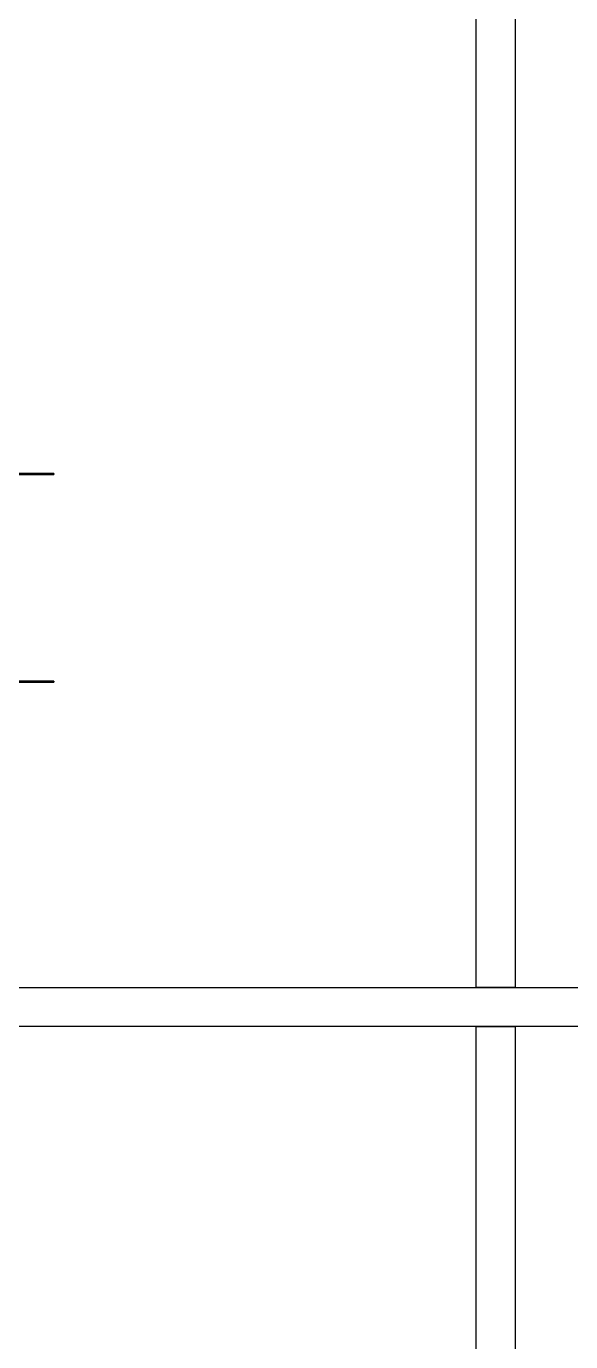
# Model space of a CAD drawing. Header units: millimetres. Extents: x -187347 to 135007, y -6415 to 292048.
# Drawn here: x -66275 to -65162, y 50181 to 52871 of the extents above; entities that cross this region are included whole.
import ezdxf

# ---------------------------------------------------------------- set-up
doc = ezdxf.new("R2010")
doc.units = ezdxf.units.MM
doc.header["$LTSCALE"] = 100
for name, color, linetype in [('Layout Cabinplant', 30, 'Continuous'), ('LAYOUT customer', 5, 'Continuous'), ('STEEL', 5, 'Continuous')]:
    doc.layers.add(name, color=color, linetype=linetype)

# ---------------------------------------------------------------- blocks, each defined once
blk = doc.blocks.new('steel weighing')
at = {"layer": 'STEEL', "color": 7, "linetype": 'ByBlock', "ltscale": 20, "elevation": 1.7}
for points in [[(852353.3, 742271.5), (852433.3, 742271.5), (852433.3, 737351.5), (852353.3, 737351.5)], [(848801.8, 737351.5), (854381.8, 737351.5), (854381.8, 737271.5), (848801.8, 737271.5)], [(852353.3, 737271.5), (852433.3, 737271.5), (852433.3, 732351.5), (852353.3, 732351.5)]]:
    blk.add_lwpolyline(points, close=True, dxfattribs=at)
blk = doc.blocks.new('CP hopper')
at = {"layer": 'LAYOUT customer', "linetype": 'Continuous'}
for p, q in [((-26886.6, -2335.5), (-26886.6, -2668.7)), ((-26884.6, -2668.7), (-26884.6, -2335.5)), ((-26461.6, -2335.5), (-26461.6, -2668.7)), ((-26459.6, -2668.7), (-26459.6, -2335.5)), ((-26886.6, -2668.7), (-26886.6, -2673.4)), ((-26884.6, -2673.4), (-26886.6, -2673.4)), ((-26884.6, -2673.4), (-26884.6, -2668.7)), ((-26461.6, -2668.7), (-26461.6, -2673.4)), ((-26459.6, -2673.4), (-26461.6, -2673.4)), ((-26459.6, -2673.4), (-26459.6, -2668.7))]:
    blk.add_line(p, q, dxfattribs=at)
blk = doc.blocks.new('CP_Whole bird batching')
at = {"layer": 'LAYOUT customer', "color": 0}
blk.add_blockref('CP hopper', (-6582.8, -675.8), dxfattribs=at)

msp = doc.modelspace()

# ---------------------------------------------------------------- block references
at = {"layer": 'Layout Cabinplant', "rotation": 90}
msp.add_blockref('CP_Whole bird batching', (-69568.5, 84998.9, 0), dxfattribs=at)
at = {"layer": 'STEEL', "color": 6, "linetype": 'ByBlock'}
msp.add_blockref('steel weighing', (-917708.7, -686445.9, -1.7), dxfattribs=at)

doc.saveas('drawing.dxf')
